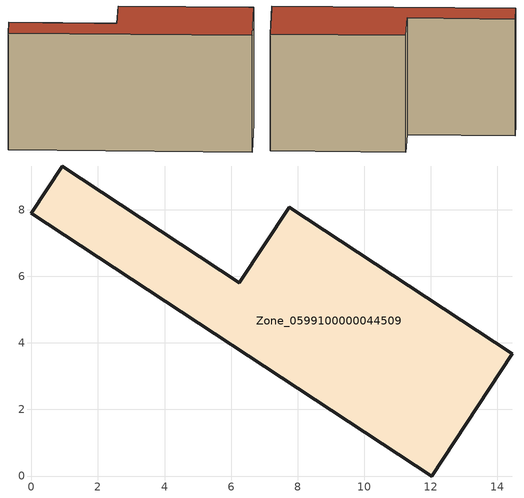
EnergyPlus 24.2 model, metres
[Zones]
Zone_0599100000044509
 floor ground (C_G): 12.03,0 0,7.9 0.93,9.32 6.25,5.81 7.75,8.08 14.45,3.68 z0
 wall outside (C_F): 6.25,5.81 0.93,9.32 0,7.9 12.03,0 14.45,3.68 7.75,8.08 6.25,5.81 z0:7.43
 roof outside (C_R): 14.45,3.68 7.75,8.08 6.25,5.81 0.93,9.32 0,7.9 12.03,0 z7.43
[BUILDING]
Pand.0599100000044509: North Axis=0; Terrain=City; Loads Convergence Tolerance Value=0.04; Temperature Convergence Tolerance Value=0.4; Solar Distribution=FullExterior; Maximum Number of Warmup Days=25; Minimum Number of Warmup Days=1
[Site:Location]
Rotterdam.The.Hague.AP_ZH_NLD Design_Conditions: Latitude=51.96; Longitude=4.45; Time Zone=1; Elevation=-4.5
[SITE:GROUNDTEMPERATURE:BUILDINGSURFACE]
18, 18, 18, 18, 18, 18, 18, 18, 18, 18, 18, 18
[MATERIAL] Thermal Absorptance=0.9; Solar Absorptance=0.7; Visible Absorptance=0.7
Name | Roughness | Thickness | Conductivity | Density | Specific Heat
G.TI.1946 | MediumSmooth | 0.15 | 1 | 540 | 1210
F.TI.1946 | Rough | 0.3 | 0.857143 | 1920 | 840
R.TI.1946 | MediumRough | 0.2 | 0.1 | 1500 | 1000
[CONSTRUCTION]
C_G: G.TI.1946
C_F: F.TI.1946
C_R: R.TI.1946
[ZONE]
Zone_0599100000044509: Type=1; Multiplier=1; Ceiling Height=Autocalculate; Volume=Autocalculate; Floor Area=autocalculate; Part of Total Floor Area=Yes
[ZONEINFILTRATION:DESIGNFLOWRATE]
Infil_Zone_0599100000044509: Zone or ZoneList or Space or SpaceList=Zone_0599100000044509; Schedule=AlwaysOn; Design Flow Rate Calculation Method=Flow/Area; Flow Rate per Floor Area=0.003; Constant Term Coefficient=1; Temperature Term Coefficient=0; Velocity Term Coefficient=0; Velocity Squared Term Coefficient=0
[HVACTEMPLATE:ZONE:IDEALLOADSAIRSYSTEM]
Zone_0599100000044509: Maximum Heating Supply Air Temperature=50; Minimum Cooling Supply Air Temperature=13; Maximum Heating Supply Air Humidity Ratio=0.0156; Minimum Cooling Supply Air Humidity Ratio=0.0077; Heating Limit=NoLimit; Cooling Limit=NoLimit; Dehumidification Control Type=ConstantSensibleHeatRatio; Cooling Sensible Heat Ratio=0.7; Dehumidification Setpoint=60; Humidification Control Type=None; Humidification Setpoint=30; Outdoor Air Method=None; Outdoor Air Flow Rate per Person=0.00944; Outdoor Air Flow Rate per Zone Floor Area=0; Outdoor Air Flow Rate per Zone=0; Demand Controlled Ventilation Type=None; Outdoor Air Economizer Type=NoEconomizer; Heat Recovery Type=None; Sensible Heat Recovery Effectiveness=0.7; Latent Heat Recovery Effectiveness=0.65
[ZONECONTROL:THERMOSTAT]
ThermostatControl_Zone_0599100000044509: Zone or ZoneList=Zone_0599100000044509; Control Type Schedule=DualSetpointControlType; Control 1=Thermostat_Zone_0599100000044509; Temperature Difference Between Cutout And Setpoint=0
[THERMOSTATSETPOINT:DUALSETPOINT]
Thermostat_Zone_0599100000044509: Heating Setpoint Temperature Schedule=HeatingSetpoint_Zone_0599100000044509; Cooling Setpoint Temperature Schedule=CoolingSetpoint_Zone_0599100000044509
[SCHEDULE:COMPACT]
HeatingSetpoint_Zone_0599100000044509: Through: 12/31, For: AllDays, Until: 24:00, 21
CoolingSetpoint_Zone_0599100000044509: Through: 12/31, For: AllDays, Until: 24:00, 24
DualSetpointControlType: Through: 12/31, For: AllDays, Until: 24:00, 4
AlwaysOn: Through: 12/31, For: AllDays, Until: 24:00, 1
